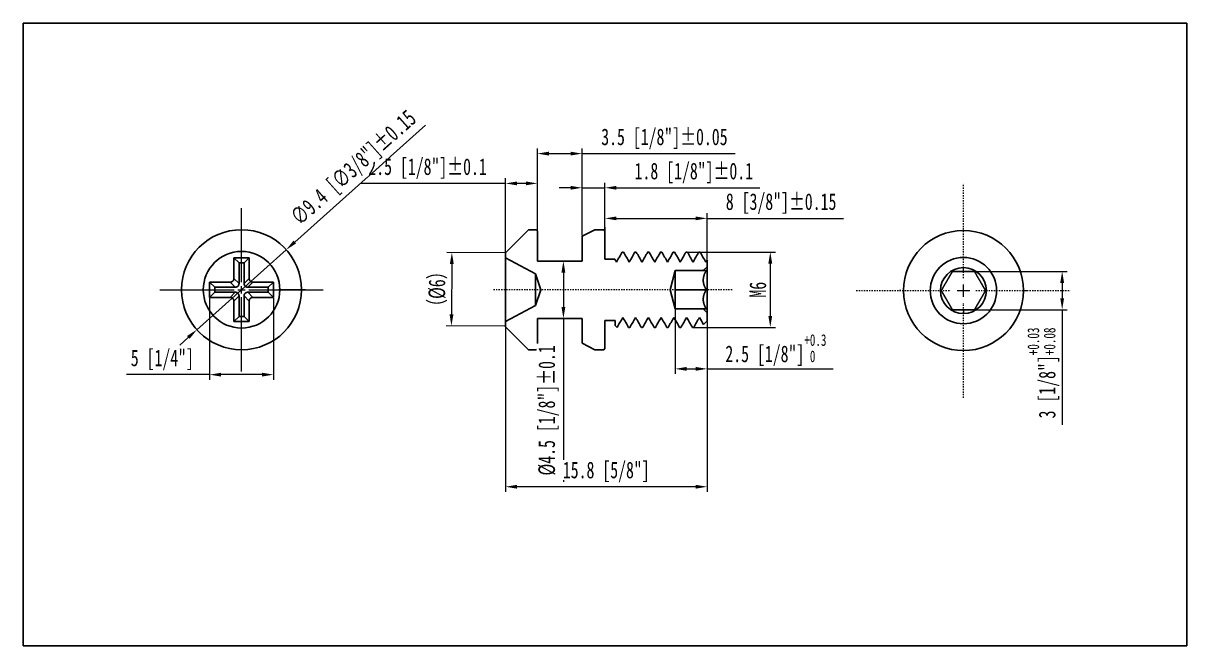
# Model space of a CAD drawing. Header units: millimetres. Extents: x 562 to 17351, y 2396 to 6995.
# Drawn here: x 4376.4 to 4467.6, y 2716.8 to 2765.6 of the extents above; entities that cross this region are included whole.
import ezdxf

# ---------------------------------------------------------------- set-up
doc = ezdxf.new("R2010")
doc.units = ezdxf.units.MM
doc.linetypes.add('CENTER', pattern=[0.6, 0.375, -0.075, 0.075, -0.075])
doc.linetypes.add('CENTER2', pattern=[28.575, 19.05, -3.175, 3.175, -3.175])
doc.layers.add('1轮廓线', color=7, linetype='Continuous', lineweight=25)
doc.layers.add('7中心线', color=1, linetype='CENTER2', lineweight=13)
doc.styles.add('仿宋', font='simfang.ttf', dxfattribs={"width": 0.7})
doc.dimstyles.new('GB2：1', dxfattribs={"dimscale": 0.5, "dimtxt": 2.6, "dimasz": 1.8, "dimexe": 0.8, "dimexo": 0.1, "dimtad": 1, "dimdsep": 46, "dimtxsty": '仿宋', "dimcen": 2.5, "dimclrd": 3, "dimclre": 3, "dimclrt": 7, "dimadec": 0, "dimazin": 0, "dimtm": 1e-09, "dimtfac": 0.7, "dimtmove": 0, "dimatfit": 3, "dimfxl": 1, "dimtfill": 1, "dimlwd": 13, "dimlwe": 13, "dimarcsym": 0})

# ---------------------------------------------------------------- blocks, each defined once
blk = doc.blocks.new('*U48')
at = {"layer": '7中心线', "color": 0, "linetype": 'CENTER2', "transparency": 16777216}
for p, q in [((0, 0.58), (0, 6.4)), ((-6.4, 0), (-0.58, 0)), ((0.58, 0), (6.4, 0)), ((0, -6.4), (0, -0.58))]:
    blk.add_line(p, q, dxfattribs=at)
at = {"layer": '7中心线', "color": 0, "linetype": 'Continuous', "transparency": 16777216}
for p, q in [((-0.29, 0), (0.29, 0)), ((0, -0.29), (0, 0.29))]:
    blk.add_line(p, q, dxfattribs=at)
blk = doc.blocks.new('*U49')
at = {"color": 0, "linetype": 'CENTER', "lineweight": 5, "ltscale": 0.2, "transparency": 16777216}
blk.add_line((13.512, 0), (-5.25, 0), dxfattribs=at)
blk = doc.blocks.new('*D147')
at = {"color": 3, "lineweight": 13, "transparency": 16777216}
for p, q in [((4416.709, 2749.348), (4416.709, 2755.765)), ((4417.609, 2755.365), (4419.309, 2755.365)), ((4420.209, 2748.948), (4420.209, 2755.765)), ((4420.209, 2755.365), (4432.222, 2755.365))]:
    blk.add_line(p, q, dxfattribs=at)
at = {"color": 3, "transparency": 16777216}
for points in [[(4417.609, 2755.515), (4417.609, 2755.215), (4416.709, 2755.365)], [(4419.309, 2755.515), (4419.309, 2755.215), (4420.209, 2755.365)]]:
    blk.add_solid(points, dxfattribs=at)
at = {"layer": 'Defpoints', "color": 0, "transparency": 16777216}
for p in [(4420.209, 2755.365), (4416.709, 2749.298), (4420.209, 2748.898)]:
    blk.add_point(p, dxfattribs=at)
at = {"color": 7, "lineweight": 5, "transparency": 16777216, "insert": (4426.665, 2756.521), "char_height": 1.3, "attachment_point": 5, "style": '仿宋', "bg_fill": 3, "box_fill_scale": 1.1, "bg_fill_color": 256, "bg_fill_true_color": 13158600, "bg_fill_transparency": 0}
blk.add_mtext('3.5 [1/8"]%%P0.05', dxfattribs=at)
blk = doc.blocks.new('*D148')
at = {"color": 3, "lineweight": 13, "transparency": 16777216}
for p, q in [((4414.209, 2747.448), (4414.209, 2753.43)), ((4416.709, 2749.348), (4416.709, 2753.43)), ((4414.209, 2753.03), (4402.902, 2753.03)), ((4415.809, 2753.03), (4415.109, 2753.03))]:
    blk.add_line(p, q, dxfattribs=at)
at = {"color": 3, "transparency": 16777216}
for points in [[(4415.109, 2753.18), (4415.109, 2752.88), (4414.209, 2753.03)], [(4415.809, 2753.18), (4415.809, 2752.88), (4416.709, 2753.03)]]:
    blk.add_solid(points, dxfattribs=at)
at = {"layer": 'Defpoints', "color": 0, "transparency": 16777216}
for p in [(4416.709, 2753.03), (4416.709, 2749.298), (4414.209, 2747.398)]:
    blk.add_point(p, dxfattribs=at)
at = {"color": 7, "lineweight": 5, "transparency": 16777216, "insert": (4408.105, 2754.185), "char_height": 1.3, "attachment_point": 5, "style": '仿宋', "bg_fill": 3, "box_fill_scale": 1.1, "bg_fill_color": 256, "bg_fill_true_color": 13158600, "bg_fill_transparency": 0}
blk.add_mtext('2.5 [1/8"]%%P0.1', dxfattribs=at)
blk = doc.blocks.new('*D149')
at = {"color": 3, "lineweight": 13, "transparency": 16777216}
for p, q in [((4419.309, 2752.686), (4418.409, 2752.686)), ((4420.209, 2748.948), (4420.209, 2753.086)), ((4420.209, 2752.686), (4422.009, 2752.686)), ((4422.009, 2748.948), (4422.009, 2753.086)), ((4422.909, 2752.686), (4434.132, 2752.686))]:
    blk.add_line(p, q, dxfattribs=at)
at = {"color": 3, "transparency": 16777216}
for points in [[(4419.309, 2752.836), (4419.309, 2752.536), (4420.209, 2752.686)], [(4422.909, 2752.836), (4422.909, 2752.536), (4422.009, 2752.686)]]:
    blk.add_solid(points, dxfattribs=at)
at = {"layer": 'Defpoints', "color": 0, "transparency": 16777216}
for p in [(4422.009, 2752.686), (4420.209, 2748.898), (4422.009, 2748.898)]:
    blk.add_point(p, dxfattribs=at)
at = {"color": 7, "lineweight": 5, "transparency": 16777216, "insert": (4428.97, 2753.842), "char_height": 1.3, "attachment_point": 5, "style": '仿宋', "bg_fill": 3, "box_fill_scale": 1.1, "bg_fill_color": 256, "bg_fill_true_color": 13158600, "bg_fill_transparency": 0}
blk.add_mtext('1.8 [1/8"]%%P0.1', dxfattribs=at)
blk = doc.blocks.new('*D150')
at = {"color": 3, "lineweight": 13, "transparency": 16777216}
for p, q in [((4422.009, 2749.348), (4422.009, 2750.689)), ((4430.009, 2747.092), (4430.009, 2750.689)), ((4422.909, 2750.289), (4429.109, 2750.289)), ((4430.009, 2750.289), (4440.712, 2750.289))]:
    blk.add_line(p, q, dxfattribs=at)
at = {"color": 3, "transparency": 16777216}
for points in [[(4422.909, 2750.439), (4422.909, 2750.139), (4422.009, 2750.289)], [(4429.109, 2750.439), (4429.109, 2750.139), (4430.009, 2750.289)]]:
    blk.add_solid(points, dxfattribs=at)
at = {"layer": 'Defpoints', "color": 0, "transparency": 16777216}
for p in [(4430.009, 2750.289), (4422.009, 2749.298), (4430.009, 2747.042)]:
    blk.add_point(p, dxfattribs=at)
at = {"color": 7, "lineweight": 5, "transparency": 16777216, "insert": (4435.81, 2751.445), "char_height": 1.3, "attachment_point": 5, "style": '仿宋', "bg_fill": 3, "box_fill_scale": 1.1, "bg_fill_color": 256, "bg_fill_true_color": 13158600, "bg_fill_transparency": 0}
blk.add_mtext('8 [3/8"]%%P0.15', dxfattribs=at)
blk = doc.blocks.new('*D151')
at = {"color": 3, "lineweight": 13, "transparency": 16777216}
for p, q in [((4418.509, 2746.948), (4419.15, 2746.948)), ((4418.75, 2746.048), (4418.75, 2743.348)), ((4418.509, 2742.448), (4419.15, 2742.448)), ((4418.75, 2742.448), (4418.75, 2729.646))]:
    blk.add_line(p, q, dxfattribs=at)
at = {"color": 3, "transparency": 16777216}
for points in [[(4418.6, 2746.048), (4418.9, 2746.048), (4418.75, 2746.948)], [(4418.6, 2743.348), (4418.9, 2743.348), (4418.75, 2742.448)]]:
    blk.add_solid(points, dxfattribs=at)
at = {"layer": 'Defpoints', "color": 0, "transparency": 16777216}
for p in [(4418.459, 2746.948), (4418.459, 2742.448), (4418.75, 2742.448)]:
    blk.add_point(p, dxfattribs=at)
at = {"color": 7, "lineweight": 5, "transparency": 16777216, "insert": (4417.595, 2735.244), "char_height": 1.3, "attachment_point": 5, "rotation": 90, "style": '仿宋', "bg_fill": 3, "box_fill_scale": 1.1, "bg_fill_color": 256, "bg_fill_true_color": 13158600, "bg_fill_transparency": 0}
blk.add_mtext('%%C4.5 [1/8"]%%P0.1', dxfattribs=at)
blk = doc.blocks.new('*D152')
at = {"color": 3, "lineweight": 13, "transparency": 16777216}
for p, q in [((4427.509, 2743.148), (4427.509, 2738.098)), ((4430.009, 2742.198), (4430.009, 2738.098)), ((4428.409, 2738.498), (4429.109, 2738.498)), ((4430.009, 2738.498), (4439.893, 2738.498))]:
    blk.add_line(p, q, dxfattribs=at)
at = {"color": 3, "transparency": 16777216}
for points in [[(4428.409, 2738.648), (4428.409, 2738.348), (4427.509, 2738.498)], [(4429.109, 2738.648), (4429.109, 2738.348), (4430.009, 2738.498)]]:
    blk.add_solid(points, dxfattribs=at)
at = {"layer": 'Defpoints', "color": 0, "transparency": 16777216}
for p in [(4427.509, 2743.198), (4430.009, 2742.248), (4430.009, 2738.498)]:
    blk.add_point(p, dxfattribs=at)
at = {"color": 7, "lineweight": 5, "transparency": 16777216, "insert": (4435.401, 2739.96), "char_height": 1.3, "attachment_point": 5, "style": '仿宋', "bg_fill": 3, "box_fill_scale": 1.1, "bg_fill_color": 256, "bg_fill_true_color": 13158600, "bg_fill_transparency": 0}
blk.add_mtext('2.5 [1/8"]{\\H0.7x;\\S+0.3^  0;}', dxfattribs=at)
blk = doc.blocks.new('*D153')
at = {"color": 3, "lineweight": 13, "transparency": 16777216}
for p, q in [((4428.459, 2747.648), (4435.361, 2747.648)), ((4434.961, 2746.748), (4434.961, 2742.648)), ((4428.959, 2741.748), (4435.361, 2741.748))]:
    blk.add_line(p, q, dxfattribs=at)
at = {"color": 3, "transparency": 16777216}
for points in [[(4434.811, 2746.748), (4435.111, 2746.748), (4434.961, 2747.648)], [(4434.811, 2742.648), (4435.111, 2742.648), (4434.961, 2741.748)]]:
    blk.add_solid(points, dxfattribs=at)
at = {"layer": 'Defpoints', "color": 0, "transparency": 16777216}
for p in [(4428.409, 2747.648), (4428.909, 2741.748), (4434.961, 2741.748)]:
    blk.add_point(p, dxfattribs=at)
at = {"color": 7, "lineweight": 5, "transparency": 16777216, "insert": (4433.992, 2744.698), "char_height": 1.3, "attachment_point": 5, "rotation": 90, "style": '仿宋', "bg_fill": 3, "box_fill_scale": 1.1, "bg_fill_color": 256, "bg_fill_true_color": 13158600, "bg_fill_transparency": 0}
blk.add_mtext('M6', dxfattribs=at)
blk = doc.blocks.new('*U47')
at = {"color": 0, "linetype": 'CENTER', "lineweight": 5, "ltscale": 0.2, "transparency": 16777216}
for p, q in [((0, 0.98), (0, 8.4)), ((-8.4, 0), (-0.98, 0)), ((0.98, 0), (8.4, 0)), ((0, -8.4), (0, -0.98))]:
    blk.add_line(p, q, dxfattribs=at)
at = {"color": 0, "linetype": 'Continuous', "lineweight": 5, "ltscale": 0.2, "transparency": 16777216}
for p, q in [((-0.49, 0), (0.49, 0)), ((0, -0.49), (0, 0.49))]:
    blk.add_line(p, q, dxfattribs=at)
blk = doc.blocks.new('*D154')
at = {"color": 3, "lineweight": 13, "transparency": 16777216}
for p, q in [((4451.014, 2746.13), (4458.234, 2746.13)), ((4457.834, 2745.23), (4457.834, 2744.03)), ((4451.014, 2743.13), (4458.234, 2743.13)), ((4457.834, 2743.13), (4457.834, 2734.119))]:
    blk.add_line(p, q, dxfattribs=at)
at = {"color": 3, "transparency": 16777216}
for points in [[(4457.684, 2745.23), (4457.984, 2745.23), (4457.834, 2746.13)], [(4457.684, 2744.03), (4457.984, 2744.03), (4457.834, 2743.13)]]:
    blk.add_solid(points, dxfattribs=at)
at = {"layer": 'Defpoints', "color": 0, "transparency": 16777216}
for p in [(4450.964, 2746.13), (4450.964, 2743.13), (4457.834, 2743.13)]:
    blk.add_point(p, dxfattribs=at)
at = {"color": 7, "lineweight": 5, "transparency": 16777216, "insert": (4456.369, 2738.174), "char_height": 1.3, "attachment_point": 5, "rotation": 90, "style": '仿宋', "bg_fill": 3, "box_fill_scale": 1.1, "bg_fill_color": 256, "bg_fill_true_color": 13158600, "bg_fill_transparency": 0}
blk.add_mtext('3 [1/8"]{\\H0.7x;\\S+0.03^ +0.08;}', dxfattribs=at)
blk = doc.blocks.new('*D155')
at = {"color": 3, "lineweight": 13, "transparency": 16777216}
for p, q in [((4391.029, 2744.048), (4391.029, 2737.643)), ((4396.029, 2744.048), (4396.029, 2737.643)), ((4391.029, 2738.043), (4384.522, 2738.043)), ((4395.129, 2738.043), (4391.929, 2738.043))]:
    blk.add_line(p, q, dxfattribs=at)
at = {"color": 3, "transparency": 16777216}
for points in [[(4391.929, 2738.193), (4391.929, 2737.893), (4391.029, 2738.043)], [(4395.129, 2738.193), (4395.129, 2737.893), (4396.029, 2738.043)]]:
    blk.add_solid(points, dxfattribs=at)
at = {"layer": 'Defpoints', "color": 0, "transparency": 16777216}
for p in [(4391.029, 2744.098), (4396.029, 2744.098), (4396.029, 2738.043)]:
    blk.add_point(p, dxfattribs=at)
at = {"color": 7, "lineweight": 5, "transparency": 16777216, "insert": (4387.325, 2739.198), "char_height": 1.3, "attachment_point": 5, "style": '仿宋', "bg_fill": 3, "box_fill_scale": 1.1, "bg_fill_color": 256, "bg_fill_true_color": 13158600, "bg_fill_transparency": 0}
blk.add_mtext('5 [1/4"]', dxfattribs=at)
blk = doc.blocks.new('*D156')
at = {"layer": '1轮廓线', "color": 3, "lineweight": 13, "transparency": 16777216}
for p, q in [((4414.159, 2747.598), (4409.611, 2747.626)), ((4410.005, 2746.724), (4409.981, 2742.759)), ((4414.123, 2741.834), (4409.575, 2741.862))]:
    blk.add_line(p, q, dxfattribs=at)
at = {"layer": '1轮廓线', "color": 3, "transparency": 16777216}
for points in [[(4409.855, 2746.725), (4410.155, 2746.723), (4410.011, 2747.624)], [(4409.831, 2742.76), (4410.131, 2742.758), (4409.975, 2741.859)]]:
    blk.add_solid(points, dxfattribs=at)
at = {"layer": 'Defpoints', "color": 0, "transparency": 16777216}
for p in [(4414.209, 2747.598), (4409.975, 2741.859), (4414.173, 2741.833)]:
    blk.add_point(p, dxfattribs=at)
at = {"layer": '1轮廓线', "color": 7, "transparency": 16777216, "insert": (4408.919, 2744.748), "char_height": 1.3, "attachment_point": 5, "rotation": 89.64861, "style": '仿宋', "bg_fill": 3, "box_fill_scale": 1.1, "bg_fill_color": 256, "bg_fill_true_color": 13158600, "bg_fill_transparency": 0}
blk.add_mtext('（%%C6）', dxfattribs=at)
blk = doc.blocks.new('*D157')
at = {"color": 3, "lineweight": 13, "transparency": 16777216}
for p, q in [((4407.933, 2757.592), (4397.701, 2748.433)), ((4390.027, 2741.563), (4397.031, 2747.833)), ((4389.356, 2740.963), (4388.686, 2740.363))]:
    blk.add_line(p, q, dxfattribs=at)
at = {"color": 3, "transparency": 16777216}
for points in [[(4397.601, 2748.545), (4397.801, 2748.321), (4397.031, 2747.833)], [(4389.256, 2741.075), (4389.456, 2740.851), (4390.027, 2741.563)]]:
    blk.add_solid(points, dxfattribs=at)
at = {"layer": 'Defpoints', "color": 0, "transparency": 16777216}
for p in [(4397.031, 2747.833), (4390.027, 2741.563)]:
    blk.add_point(p, dxfattribs=at)
at = {"color": 7, "transparency": 16777216, "insert": (4402.382, 2754.174), "char_height": 1.3, "attachment_point": 5, "rotation": 41.83337, "style": '仿宋', "bg_fill": 3, "box_fill_scale": 1.1, "bg_fill_color": 256, "bg_fill_true_color": 13158600, "bg_fill_transparency": 0}
blk.add_mtext('∅9.4 [∅3/8"]%%P0.15', dxfattribs=at)
blk = doc.blocks.new('*D158')
at = {"color": 3, "lineweight": 13, "transparency": 16777216}
for p, q in [((4414.209, 2741.748), (4414.209, 2728.859)), ((4430.009, 2742.198), (4430.009, 2728.859)), ((4429.109, 2729.259), (4415.109, 2729.259))]:
    blk.add_line(p, q, dxfattribs=at)
at = {"color": 3, "transparency": 16777216}
for points in [[(4415.109, 2729.409), (4415.109, 2729.109), (4414.209, 2729.259)], [(4429.109, 2729.409), (4429.109, 2729.109), (4430.009, 2729.259)]]:
    blk.add_solid(points, dxfattribs=at)
at = {"layer": 'Defpoints', "color": 0, "transparency": 16777216}
for p in [(4414.209, 2741.798), (4430.009, 2742.248), (4414.209, 2729.259)]:
    blk.add_point(p, dxfattribs=at)
at = {"color": 7, "transparency": 16777216, "insert": (4422.109, 2730.415), "char_height": 1.3, "attachment_point": 5, "style": '仿宋', "bg_fill": 3, "box_fill_scale": 1.1, "bg_fill_color": 256, "bg_fill_true_color": 13158600, "bg_fill_transparency": 0}
blk.add_mtext('15.8 [5/8"]', dxfattribs=at)

msp = doc.modelspace()

# ---------------------------------------------------------------- linework, layer by layer
at = {"layer": '1轮廓线', "linetype": 'Continuous', "lineweight": 25}
for p, q in [((4414.2085, 2747.598), (4416.0085, 2749.398)), ((4416.0085, 2749.398), (4416.6085, 2749.398)), ((4416.6085, 2749.398), (4416.7085, 2749.298)), ((4416.7085, 2749.298), (4416.7085, 2746.948)), ((4420.2085, 2748.898), (4421.2085, 2749.398)), ((4420.2085, 2746.948), (4420.2085, 2748.898)), ((4421.2085, 2749.398), (4421.9085, 2749.398)), ((4421.9085, 2749.398), (4422.0085, 2749.298)), ((4422.0085, 2749.598), (4422.0085, 2747.098)), ((4392.9287, 2747.198), (4393.3306, 2746.7961)), ((4392.9287, 2745.5878), (4392.9287, 2747.198)), ((4392.9287, 2747.198), (4394.1287, 2747.198)), ((4394.1287, 2747.198), (4393.7268, 2746.7961)), ((4394.1287, 2747.198), (4394.1287, 2745.5878)), ((4414.2085, 2747.198), (4414.2085, 2747.598)), ((4414.2085, 2745.5878), (4414.2085, 2747.198)), ((4422.0085, 2747.098), (4422.7761, 2747.098)), ((4422.776, 2747.098), (4422.7761, 2747.098)), ((4423.3585, 2747.648), (4423.3586, 2747.6479)), ((4423.3585, 2747.648), (4423.4585, 2747.648)), ((4423.4583, 2747.6485), (4423.4585, 2747.648)), ((4424.3585, 2747.648), (4424.3589, 2747.6487)), ((4424.3585, 2747.648), (4424.4585, 2747.648)), ((4424.4584, 2747.6474), (4424.4585, 2747.648)), ((4425.3585, 2747.648), (4425.3587, 2747.6474)), ((4425.3585, 2747.648), (4425.4585, 2747.648)), ((4425.4584, 2747.6477), (4425.4585, 2747.648)), ((4426.3585, 2747.648), (4426.3588, 2747.6477)), ((4426.3585, 2747.648), (4426.4585, 2747.648)), ((4426.4585, 2747.648), (4426.4585, 2747.648)), ((4427.3585, 2747.648), (4427.3585, 2747.6479)), ((4427.3585, 2747.648), (4427.4585, 2747.648)), ((4427.4585, 2747.648), (4427.4585, 2747.648)), ((4428.3585, 2747.648), (4428.3586, 2747.6479)), ((4428.3585, 2747.648), (4428.4585, 2747.648)), ((4428.4585, 2747.648), (4428.4585, 2747.648)), ((4429.3585, 2747.648), (4429.3586, 2747.648)), ((4429.3585, 2747.648), (4429.4585, 2747.648)), ((4429.4585, 2747.6479), (4429.4585, 2747.648)), ((4430.0085, 2747.0418), (4430.0086, 2747.0418)), ((4430.0085, 2747.0418), (4430.0085, 2746.498)), ((4393.3306, 2746.7961), (4393.7268, 2746.7961)), ((4393.3306, 2745.1859), (4393.3306, 2746.7961)), ((4393.7268, 2745.1859), (4393.7268, 2746.7961)), ((4416.7085, 2746.948), (4420.2085, 2746.948)), ((4422.9086, 2746.8685), (4422.9085, 2746.8685)), ((4423.9086, 2746.8686), (4423.9085, 2746.8687)), ((4424.9086, 2746.868), (4424.9085, 2746.868)), ((4425.9086, 2746.8682), (4425.9085, 2746.8682)), ((4426.9086, 2746.8685), (4426.9085, 2746.8686)), ((4429.7085, 2746.198), (4427.5085, 2746.198)), ((4427.5085, 2746.198), (4427.5085, 2743.198)), ((4427.9086, 2746.8685), (4427.9085, 2746.8685)), ((4428.9086, 2746.8686), (4428.9085, 2746.8685)), ((4430.0085, 2746.498), (4429.7085, 2746.198)), ((4429.9086, 2746.8686), (4429.9085, 2746.8685)), ((4430.0085, 2746.498), (4430.0085, 2742.898)), ((4391.0287, 2745.298), (4391.4306, 2744.8961)), ((4391.0287, 2744.098), (4391.0287, 2745.298)), ((4391.0287, 2745.298), (4392.6389, 2745.298)), ((4394.4185, 2745.298), (4396.0287, 2745.298)), ((4396.0287, 2745.298), (4395.6268, 2744.8961)), ((4396.0287, 2745.298), (4396.0287, 2744.098)), ((4414.2085, 2744.098), (4414.2085, 2745.298)), ((4416.5672, 2743.4521), (4416.5672, 2745.9439)), ((4391.0287, 2744.098), (4391.4306, 2744.4999)), ((4391.4306, 2744.8961), (4391.4306, 2744.4999)), ((4393.0409, 2744.8961), (4391.4306, 2744.8961)), ((4393.0409, 2744.4999), (4391.4306, 2744.4999)), ((4395.6268, 2744.8961), (4394.0166, 2744.8961)), ((4394.0166, 2744.4999), (4395.6268, 2744.4999)), ((4395.6268, 2744.4999), (4395.6268, 2744.8961)), ((4396.0287, 2744.098), (4395.6268, 2744.4999)), ((4429.9406, 2744.698), (4427.5085, 2744.698)), ((4392.6389, 2744.098), (4391.0287, 2744.098)), ((4392.9287, 2742.198), (4392.9287, 2743.8082)), ((4393.3306, 2744.2101), (4393.3306, 2742.5999)), ((4393.7268, 2742.5999), (4393.7268, 2744.2101)), ((4394.1287, 2743.8082), (4394.1287, 2742.198)), ((4394.4185, 2744.098), (4396.0287, 2744.098)), ((4414.2085, 2742.198), (4414.2085, 2743.8082)), ((4392.9287, 2742.198), (4393.3306, 2742.5999)), ((4393.3306, 2742.5999), (4393.7268, 2742.5999)), ((4394.1287, 2742.198), (4393.7268, 2742.5999)), ((4416.7085, 2742.448), (4416.7085, 2740.098)), ((4420.2085, 2742.448), (4416.7085, 2742.448)), ((4420.2085, 2740.498), (4420.2085, 2742.448)), ((4423.4085, 2742.5275), (4423.4086, 2742.5275)), ((4424.4085, 2742.5278), (4424.4086, 2742.5278)), ((4425.4085, 2742.5273), (4425.4086, 2742.5273)), ((4426.4084, 2742.5279), (4426.4086, 2742.5279)), ((4427.4085, 2742.5274), (4427.4086, 2742.5275)), ((4427.5085, 2743.198), (4429.7085, 2743.198)), ((4428.4085, 2742.5275), (4428.4086, 2742.5274)), ((4429.4085, 2742.5275), (4429.4086, 2742.5274)), ((4429.7085, 2743.198), (4430.0085, 2742.898)), ((4430.0085, 2742.898), (4430.0085, 2742.248)), ((4394.1287, 2742.198), (4392.9287, 2742.198)), ((4414.2085, 2741.798), (4414.2085, 2742.198)), ((4416.0085, 2739.998), (4414.2085, 2741.798)), ((4422.8085, 2742.298), (4422.0085, 2742.298)), ((4422.0085, 2742.298), (4422.0085, 2740.098)), ((4422.8085, 2741.898), (4422.8085, 2742.298)), ((4422.9585, 2741.748), (4422.8085, 2741.898)), ((4422.9585, 2741.748), (4422.9585, 2741.748)), ((4423.8588, 2741.7478), (4423.8585, 2741.748)), ((4423.9585, 2741.748), (4423.8585, 2741.748)), ((4423.9585, 2741.748), (4423.9584, 2741.7483)), ((4424.8588, 2741.7483), (4424.8585, 2741.748)), ((4424.9585, 2741.748), (4424.8585, 2741.748)), ((4424.9585, 2741.748), (4424.9582, 2741.7474)), ((4425.8589, 2741.7474), (4425.8585, 2741.748)), ((4425.9585, 2741.748), (4425.8585, 2741.748)), ((4425.9585, 2741.748), (4425.9584, 2741.7487)), ((4426.8586, 2741.7487), (4426.8585, 2741.748)), ((4426.9585, 2741.748), (4426.8585, 2741.748)), ((4426.9585, 2741.748), (4426.9585, 2741.748)), ((4427.8585, 2741.7481), (4427.8585, 2741.748)), ((4427.9585, 2741.748), (4427.8585, 2741.748)), ((4427.9585, 2741.748), (4427.9585, 2741.748)), ((4428.8586, 2741.748), (4428.8585, 2741.748)), ((4428.9585, 2741.748), (4428.8585, 2741.748)), ((4428.9585, 2741.748), (4428.9585, 2741.748)), ((4430.0085, 2742.248), (4429.7304, 2741.9699)), ((4429.7304, 2741.9699), (4429.7304, 2741.9699)), ((4416.6085, 2739.998), (4416.0085, 2739.998)), ((4416.7085, 2740.098), (4416.6085, 2739.998)), ((4421.2085, 2739.998), (4420.2085, 2740.498)), ((4421.9085, 2739.998), (4421.2085, 2739.998)), ((4422.0085, 2740.098), (4421.9085, 2739.998))]:
    msp.add_line(p, q, dxfattribs=at)
at = {"layer": '1轮廓线'}
for p in [(4427.5085, 2746.198), (4427.5085, 2743.198)]:
    msp.add_line(p, (4427.1066, 2744.698), dxfattribs=at)
at = {"layer": '1轮廓线', "linetype": 'Continuous', "lineweight": 13}
for p, q in [((4450.0981, 2746.1305), (4450.0981, 2746.4305)), ((4392.6389, 2745.298), (4393.0409, 2744.8961)), ((4392.9287, 2745.5878), (4393.3306, 2745.1859)), ((4394.1287, 2745.5878), (4393.7268, 2745.1859)), ((4394.4185, 2745.298), (4394.0166, 2744.8961)), ((4388.5287, 2744.698), (4388.8287, 2744.698)), ((4388.8287, 2744.698), (4390.6287, 2744.698)), ((4392.6389, 2744.098), (4393.0409, 2744.4999)), ((4394.4185, 2744.098), (4394.0166, 2744.4999)), ((4398.2287, 2744.698), (4396.4287, 2744.698)), ((4398.5287, 2744.698), (4398.2287, 2744.698)), ((4445.1981, 2744.6305), (4445.0981, 2744.6305)), ((4454.9981, 2744.6305), (4455.0981, 2744.6305)), ((4392.9287, 2743.8082), (4393.3306, 2744.2101)), ((4394.1287, 2743.8082), (4393.7268, 2744.2101)), ((4450.0981, 2743.1305), (4450.0981, 2742.8305))]:
    msp.add_line(p, q, dxfattribs=at)
at = {"layer": '1轮廓线', "linetype": 'Continuous', "lineweight": 25}
for centre, radius, start, end in [((4393.5287, 2744.698), 4.7, 0, 180), ((4450.0981, 2744.6305), 1.8, 90, 270), ((4450.0981, 2744.6305), 1.8, 270, 90), ((4393.5287, 2744.698), 4.7, 180, 0)]:
    msp.add_arc(centre, radius, start, end, dxfattribs=at)
for points, degree in [([(4422.776, 2747.098), (4422.8202, 2747.0215), (4422.8643, 2746.945), (4422.9085, 2746.8685)], 3), ([(4423.2355, 2747.4346), (4423.0707, 2747.1533), (4422.9059, 2746.873)], 2), ([(4422.9086, 2746.8685), (4423.0586, 2747.1283), (4423.2086, 2747.3881), (4423.3586, 2747.6479)], 3), ([(4423.4583, 2747.6485), (4423.6083, 2747.3885), (4423.7584, 2747.1286), (4423.9085, 2746.8687)], 3), ([(4423.9086, 2746.8686), (4424.0587, 2747.1287), (4424.2088, 2747.3887), (4424.3589, 2747.6487)], 3), ([(4424.3319, 2747.6069), (4424.3408, 2747.6342), (4424.3497, 2747.648), (4424.3585, 2747.648)], 3), ([(4424.4584, 2747.6474), (4424.6084, 2747.3876), (4424.7584, 2747.1278), (4424.9085, 2746.868)], 3), ([(4424.9086, 2746.868), (4425.0586, 2747.1278), (4425.2087, 2747.3876), (4425.3587, 2747.6474)], 3), ([(4425.3315, 2747.6055), (4425.3405, 2747.6338), (4425.3495, 2747.648), (4425.3585, 2747.648)], 3), ([(4425.4584, 2747.6477), (4425.6084, 2747.3879), (4425.7584, 2747.1281), (4425.9085, 2746.8682)], 3), ([(4425.9086, 2746.8682), (4426.0587, 2747.128), (4426.2087, 2747.3879), (4426.3588, 2747.6477)], 3), ([(4426.3316, 2747.6058), (4426.3406, 2747.6339), (4426.3496, 2747.648), (4426.3585, 2747.648)], 3), ([(4426.4585, 2747.648), (4426.6085, 2747.3882), (4426.7585, 2747.1284), (4426.9085, 2746.8686)], 3), ([(4427.3329, 2747.606), (4427.119, 2747.2395), (4426.905, 2746.8746)], 2), ([(4426.9086, 2746.8685), (4427.0586, 2747.1283), (4427.2086, 2747.3881), (4427.3585, 2747.6479)], 3), ([(4427.3302, 2747.6012), (4427.3396, 2747.6323), (4427.3491, 2747.648), (4427.3585, 2747.648)], 3), ([(4427.4585, 2747.648), (4427.6085, 2747.3882), (4427.7585, 2747.1283), (4427.9085, 2746.8685)], 3), ([(4427.9086, 2746.8685), (4428.0586, 2747.1283), (4428.2086, 2747.3881), (4428.3586, 2747.6479)], 3), ([(4428.3319, 2747.6068), (4428.3408, 2747.6342), (4428.3497, 2747.648), (4428.3585, 2747.648)], 3), ([(4428.4585, 2747.648), (4428.6085, 2747.3881), (4428.7585, 2747.1283), (4428.9085, 2746.8685)], 3), ([(4428.9086, 2746.8686), (4429.0586, 2747.1284), (4429.2086, 2747.3882), (4429.3586, 2747.648)], 3), ([(4429.4585, 2747.6479), (4429.6085, 2747.3881), (4429.7585, 2747.1283), (4429.9085, 2746.8685)], 3), ([(4429.9086, 2746.8686), (4429.9419, 2746.9263), (4429.9752, 2746.9841), (4430.0086, 2747.0418)], 3), ([(4450.0981, 2746.1305), (4449.8938, 2746.1305), (4449.4689, 2746.1305), (4449.2321, 2746.1305)], 2), ([(4450.9641, 2746.1305), (4450.728, 2746.1305), (4450.303, 2746.1305), (4450.0981, 2746.1305)], 2), ([(4423.4085, 2742.5275), (4423.2585, 2742.2677), (4423.1085, 2742.0079), (4422.9585, 2741.748)], 3), ([(4423.8588, 2741.7478), (4423.7087, 2742.0077), (4423.5587, 2742.2676), (4423.4086, 2742.5275)], 3), ([(4424.4085, 2742.5278), (4424.2584, 2742.268), (4424.1084, 2742.0082), (4423.9584, 2741.7483)], 3), ([(4424.8588, 2741.7483), (4424.7087, 2742.0082), (4424.5587, 2742.268), (4424.4086, 2742.5278)], 3), ([(4425.4085, 2742.5273), (4425.2584, 2742.2674), (4425.1083, 2742.0074), (4424.9582, 2741.7474)], 3), ([(4425.8589, 2741.7474), (4425.7088, 2742.0074), (4425.5587, 2742.2674), (4425.4086, 2742.5273)], 3), ([(4426.4084, 2742.5279), (4426.2584, 2742.2682), (4426.1084, 2742.0084), (4425.9584, 2741.7487)], 3), ([(4425.9805, 2741.7789), (4426.1967, 2742.1503), (4426.413, 2742.5203)], 2), ([(4426.8586, 2741.7487), (4426.7086, 2742.0085), (4426.5586, 2742.2682), (4426.4086, 2742.5279)], 3), ([(4427.4085, 2742.5274), (4427.2585, 2742.2676), (4427.1085, 2742.0078), (4426.9585, 2741.748)], 3), ([(4427.8585, 2741.7481), (4427.7086, 2742.0079), (4427.5586, 2742.2677), (4427.4086, 2742.5275)], 3), ([(4428.4085, 2742.5275), (4428.2585, 2742.2676), (4428.1085, 2742.0078), (4427.9585, 2741.748)], 3), ([(4428.8586, 2741.748), (4428.7086, 2742.0078), (4428.5586, 2742.2676), (4428.4086, 2742.5274)], 3), ([(4429.4085, 2742.5275), (4429.2585, 2742.2676), (4429.1085, 2742.0078), (4428.9585, 2741.748)], 3), ([(4429.7304, 2741.9699), (4429.6232, 2742.1557), (4429.5159, 2742.3416), (4429.4086, 2742.5274)], 3), ([(4429.7085, 2743.198), (4429.7085, 2743.198), (4429.8222, 2743.198), (4429.9406, 2743.198)], 2), ([(4449.2321, 2743.1305), (4449.4683, 2743.1305), (4449.8932, 2743.1305), (4450.0981, 2743.1305)], 2), ([(4450.0981, 2743.1305), (4450.3025, 2743.1305), (4450.7274, 2743.1305), (4450.9641, 2743.1305)], 2), ([(4423.9583, 2741.7483), (4423.9673, 2741.7486), (4423.9763, 2741.7629), (4423.9853, 2741.7908)], 3), ([(4424.9852, 2741.7891), (4424.9763, 2741.7618), (4424.9674, 2741.748), (4424.9585, 2741.748)], 3)]:
    msp.add_open_spline(points, degree=degree, dxfattribs=at)
for points, degree, knots in [([(4430.0085, 2746.198), (4429.8225, 2746.198), (4429.7085, 2746.198), (4429.7085, 2746.198)], 2, [0, 0, 0, 0.5000692, 1, 1, 1]), ([(4429.9406, 2744.698), (4429.8217, 2744.9039), (4429.7647, 2745.0892), (4429.7086, 2745.2715), (4429.7085, 2745.6236), (4429.8215, 2745.9917), (4429.9406, 2746.198)], 2, [0, 0, 0, 0.25, 0.25, 0.5, 0.75, 1, 1, 1]), ([(4449.2321, 2746.1305), (4449.1132, 2745.9246), (4449.0062, 2745.7392), (4448.901, 2745.557), (4448.6977, 2745.2049), (4448.4852, 2744.8368), (4448.3661, 2744.6305)], 2, [0, 0, 0, 0.25, 0.25, 0.5, 0.75, 1, 1, 1]), ([(4451.8302, 2744.6305), (4451.7113, 2744.8364), (4451.6043, 2745.0217), (4451.4991, 2745.2039), (4451.2958, 2745.556), (4451.0833, 2745.9241), (4450.9641, 2746.1305)], 2, [0, 0, 0, 0.25, 0.25, 0.5, 0.75, 1, 1, 1]), ([(4392.6389, 2745.298), (4392.7024, 2745.298), (4392.7589, 2745.3229), (4392.8071, 2745.3442), (4392.845, 2745.3817), (4392.8811, 2745.4176), (4392.9038, 2745.4678), (4392.9287, 2745.5231), (4392.9287, 2745.5878)], 2, [0, 0, 0, 0.25, 0.25, 0.5, 0.5, 0.75, 0.75, 1, 1, 1]), ([(4393.3306, 2745.1859), (4393.3306, 2745.1224), (4393.3057, 2745.0659), (4393.2844, 2745.0176), (4393.2469, 2744.9798), (4393.211, 2744.9436), (4393.1608, 2744.921), (4393.1055, 2744.8961), (4393.0409, 2744.8961)], 2, [0, 0, 0, 0.25, 0.25, 0.5, 0.5, 0.75, 0.75, 1, 1, 1]), ([(4394.0166, 2744.8961), (4393.9531, 2744.8961), (4393.8966, 2744.921), (4393.8483, 2744.9423), (4393.8105, 2744.9798), (4393.7743, 2745.0157), (4393.7517, 2745.0659), (4393.7268, 2745.1212), (4393.7268, 2745.1859)], 2, [0, 0, 0, 0.25, 0.25, 0.5, 0.5, 0.75, 0.75, 1, 1, 1]), ([(4394.1287, 2745.5878), (4394.1287, 2745.5243), (4394.1536, 2745.4678), (4394.1749, 2745.4196), (4394.2124, 2745.3817), (4394.2483, 2745.3456), (4394.2985, 2745.3229), (4394.3538, 2745.298), (4394.4185, 2745.298)], 2, [0, 0, 0, 0.25, 0.25, 0.5, 0.5, 0.75, 0.75, 1, 1, 1]), ([(4414.2085, 2745.298), (4414.2085, 2745.298), (4414.2085, 2745.3229), (4414.2085, 2745.3442), (4414.2085, 2745.4176), (4414.2085, 2745.4678), (4414.2085, 2745.5231), (4414.2085, 2745.5878)], 2, [0, 0, 0, 0.25, 0.25, 0.5, 0.75, 0.75, 1, 1, 1]), ([(4393.0409, 2744.4999), (4393.1043, 2744.4999), (4393.1608, 2744.475), (4393.2091, 2744.4537), (4393.2469, 2744.4162), (4393.2831, 2744.3803), (4393.3057, 2744.3301), (4393.3306, 2744.2748), (4393.3306, 2744.2101)], 2, [0, 0, 0, 0.25, 0.25, 0.5, 0.5, 0.75, 0.75, 1, 1, 1]), ([(4393.7268, 2744.2101), (4393.7268, 2744.2736), (4393.7517, 2744.3301), (4393.773, 2744.3784), (4393.8105, 2744.4162), (4393.8464, 2744.4524), (4393.8966, 2744.475), (4393.9519, 2744.4999), (4394.0166, 2744.4999)], 2, [0, 0, 0, 0.25, 0.25, 0.5, 0.5, 0.75, 0.75, 1, 1, 1]), ([(4429.9406, 2743.198), (4429.8217, 2743.4039), (4429.7647, 2743.5892), (4429.7086, 2743.7715), (4429.7085, 2744.1236), (4429.8215, 2744.4917), (4429.9406, 2744.698)], 2, [0, 0, 0, 0.25, 0.25, 0.5, 0.75, 1, 1, 1]), ([(4448.3661, 2744.6305), (4448.4849, 2744.4246), (4448.5919, 2744.2392), (4448.6972, 2744.057), (4448.9005, 2743.7049), (4449.113, 2743.3368), (4449.2321, 2743.1305)], 2, [0, 0, 0, 0.25, 0.25, 0.5, 0.75, 1, 1, 1]), ([(4450.9641, 2743.1305), (4451.083, 2743.3364), (4451.19, 2743.5217), (4451.2952, 2743.7039), (4451.4985, 2744.056), (4451.711, 2744.4241), (4451.8302, 2744.6305)], 2, [0, 0, 0, 0.25, 0.25, 0.5, 0.75, 1, 1, 1]), ([(4392.9287, 2743.8082), (4392.9287, 2743.8717), (4392.9038, 2743.9282), (4392.8825, 2743.9764), (4392.845, 2744.0143), (4392.8091, 2744.0504), (4392.7589, 2744.0731), (4392.7036, 2744.098), (4392.6389, 2744.098)], 2, [0, 0, 0, 0.25, 0.25, 0.5, 0.5, 0.75, 0.75, 1, 1, 1]), ([(4394.4185, 2744.098), (4394.355, 2744.098), (4394.2985, 2744.0731), (4394.2503, 2744.0518), (4394.2124, 2744.0143), (4394.1763, 2743.9784), (4394.1536, 2743.9282), (4394.1287, 2743.8729), (4394.1287, 2743.8082)], 2, [0, 0, 0, 0.25, 0.25, 0.5, 0.5, 0.75, 0.75, 1, 1, 1]), ([(4414.2085, 2743.8082), (4414.2085, 2743.8717), (4414.2085, 2743.9282), (4414.2085, 2743.9764), (4414.2085, 2744.0504), (4414.2085, 2744.0731), (4414.2085, 2744.098), (4414.2085, 2744.098)], 2, [0, 0, 0, 0.2500395, 0.2500395, 0.5000789, 0.7501184, 0.7501184, 1, 1, 1]), ([(4425.9833, 2741.7837), (4425.9825, 2741.7814), (4425.9817, 2741.7792), (4425.9734, 2741.7577), (4425.966, 2741.748), (4425.9585, 2741.748)], 3, [0, 0, 0, 0, 0.0976767, 0.0976767, 1, 1, 1, 1]), ([(4428.9585, 2741.748), (4428.9668, 2741.7479), (4428.9752, 2741.7601), (4428.9844, 2741.7869), (4428.9853, 2741.7897), (4428.9862, 2741.7926)], 3, [0, 0, 0, 0, 0.90212, 0.90212, 1, 1, 1, 1])]:
    msp.add_open_spline(points, degree=degree, knots=knots, dxfattribs=at)

# ---------------------------------------------------------------- block references
at = {"color": 3, "linetype": 'CENTER', "lineweight": 5, "ltscale": 0.2}
for name, p in [('*U47', (4450.0981, 2744.6305)), ('*U49', (4418.4585, 2744.698))]:
    msp.add_blockref(name, p, dxfattribs=at)
at = {"layer": '7中心线', "linetype": 'CENTER2'}
msp.add_blockref('*U48', (4393.5287, 2744.698), dxfattribs=at)

# ---------------------------------------------------------------- next in the draw order: dimensions: what is measured, and where the dimension line sits
at = {"color": 6, "lineweight": 5}
for base, p1, p2, text, picture, middle in [((4420.2085, 2755.3651), (4416.7085, 2749.298), (4420.2085, 2748.898), '<>%%P0.05', '*D147', (4426.6652, 2755.3651)), ((4430.0085, 2738.4978), (4427.5085, 2743.198), (4430.0085, 2742.248), '<>{\\H0.7x;\\S+0.3^  0;}', '*D152', (4435.4005, 2738.4978))]:
    dim = msp.add_linear_dim(base=base, p1=p1, p2=p2, text=text, dimstyle='GB2：1', dxfattribs=at)
    dim.commit()
    dim.dimension.update_dxf_attribs({"geometry": picture, "text_midpoint": middle, "dimtype": 160})
dim = msp.add_linear_dim(base=(4457.834, 2743.1305), p1=(4450.9641, 2746.1305), p2=(4450.9641, 2743.1305), angle=90, text='<>{\\H0.7x;\\S+0.03^ +0.08;}', dimstyle='GB2：1', dxfattribs=at)
dim.commit()
dim.dimension.update_dxf_attribs({"geometry": '*D154', "text_midpoint": (4457.834, 2738.1745), "dimtype": 160})
dim = msp.add_linear_dim(base=(4396.0287, 2738.0427), p1=(4391.0287, 2744.098), p2=(4396.0287, 2744.098), dimstyle='GB2：1', dxfattribs=at)
dim.commit()
dim.dimension.update_dxf_attribs({"geometry": '*D155', "text_midpoint": (4387.3254, 2738.0427), "dimtype": 160})

# ---------------------------------------------------------------- next in the draw order: linework, layer by layer
at = {"layer": '1轮廓线', "linetype": 'Continuous', "lineweight": 25}
for centre, radius in [((4393.5287, 2744.698), 4.7), ((4450.0981, 2744.6305), 4.7), ((4393.5287, 2744.698), 3)]:
    msp.add_circle(centre, radius, dxfattribs=at)
at = {"layer": '1轮廓线'}
msp.add_circle((4450.0981, 2744.6305), 2.6, dxfattribs=at)

# ---------------------------------------------------------------- next in the draw order: dimensions: what is measured, and where the dimension line sits
at = {"color": 6, "lineweight": 5}
dim = msp.add_linear_dim(base=(4416.7085, 2753.0299), p1=(4414.2085, 2747.398), p2=(4416.7085, 2749.298), text='<>%%P0.1', dimstyle='GB2：1', dxfattribs=at)
dim.commit()
dim.dimension.update_dxf_attribs({"geometry": '*D148', "text_midpoint": (4408.1054, 2753.0299), "dimtype": 160})
dim = msp.add_linear_dim(base=(4422.0085, 2752.6859), p1=(4420.2085, 2748.898), p2=(4422.0085, 2748.898), text='<>%%P0.1', dimstyle='GB2：1', dxfattribs=at)
dim.commit()
dim.dimension.update_dxf_attribs({"geometry": '*D149', "text_midpoint": (4428.97, 2753.8416)})

# ---------------------------------------------------------------- next in the draw order: dimensions: what is measured, and where the dimension line sits
dim = msp.add_linear_dim(base=(4430.0085, 2750.2891), p1=(4422.0085, 2749.298), p2=(4430.0085, 2747.0418), text='<>%%P0.15', dimstyle='GB2：1', dxfattribs=at)
dim.commit()
dim.dimension.update_dxf_attribs({"geometry": '*D150', "text_midpoint": (4435.81, 2751.4447)})
dim = msp.add_linear_dim(base=(4418.7503, 2742.448), p1=(4418.4585, 2746.948), p2=(4418.4585, 2742.448), angle=90, text='%%C<>%%P0.1', dimstyle='GB2：1', dxfattribs=at)
dim.commit()
dim.dimension.update_dxf_attribs({"geometry": '*D151', "text_midpoint": (4418.7503, 2735.2439), "dimtype": 160})

# ---------------------------------------------------------------- next in the draw order: linework, layer by layer
at = {"layer": '1轮廓线'}
for p, q in [((4414.2085, 2747.198), (4416.5672, 2745.9439)), ((4416.5672, 2745.9439), (4416.98, 2744.698)), ((4416.5672, 2743.4521), (4416.98, 2744.698)), ((4414.2085, 2742.198), (4416.5672, 2743.4521))]:
    msp.add_line(p, q, dxfattribs=at)

# ---------------------------------------------------------------- next in the draw order: dimensions: what is measured, and where the dimension line sits
at = {"color": 6, "lineweight": 5}
dim = msp.add_linear_dim(base=(4434.9615, 2741.748), p1=(4428.4085, 2747.648), p2=(4428.9085, 2741.748), angle=90, text='M6', dimstyle='GB2：1', dxfattribs=at)
dim.commit()
dim.dimension.update_dxf_attribs({"geometry": '*D153', "text_midpoint": (4433.9916, 2744.698)})

# ---------------------------------------------------------------- next in the draw order: dimensions: what is measured, and where the dimension line sits
at = {"layer": '1轮廓线'}
dim = msp.add_aligned_dim(p1=(4414.2085, 2747.598), p2=(4414.1732, 2741.8334), distance=-4.1981, text='（%%C6）', dimstyle='GB2：1', dxfattribs=at)
dim.commit()
dim.dimension.update_dxf_attribs({"geometry": '*D156', "text_midpoint": (4408.9189, 2744.748)})

# ---------------------------------------------------------------- next in the draw order: dimensions: what is measured, and where the dimension line sits
at = {"color": 1}
dim = msp.add_diameter_dim_2p(p1=(4390.0268, 2741.5633), p2=(4397.0306, 2747.8327), text='<>%%P0.15', dimstyle='GB2：1', dxfattribs=at)
dim.commit()
dim.dimension.update_dxf_attribs({"geometry": '*D157', "text_midpoint": (4402.3818, 2754.1739)})
dim = msp.add_linear_dim(base=(4414.2085, 2729.2594), p1=(4430.0085, 2742.248), p2=(4414.2085, 2741.798), dimstyle='GB2：1', dxfattribs=at)
dim.commit()
dim.dimension.update_dxf_attribs({"geometry": '*D158', "text_midpoint": (4422.1085, 2730.4151)})

# ---------------------------------------------------------------- next in the draw order: linework, layer by layer
msp.add_lwpolyline([(4376.4242, 2765.579), (4467.5953, 2765.579), (4467.5953, 2716.8009), (4376.4242, 2716.8009)], close=True)

doc.saveas('drawing.dxf')
